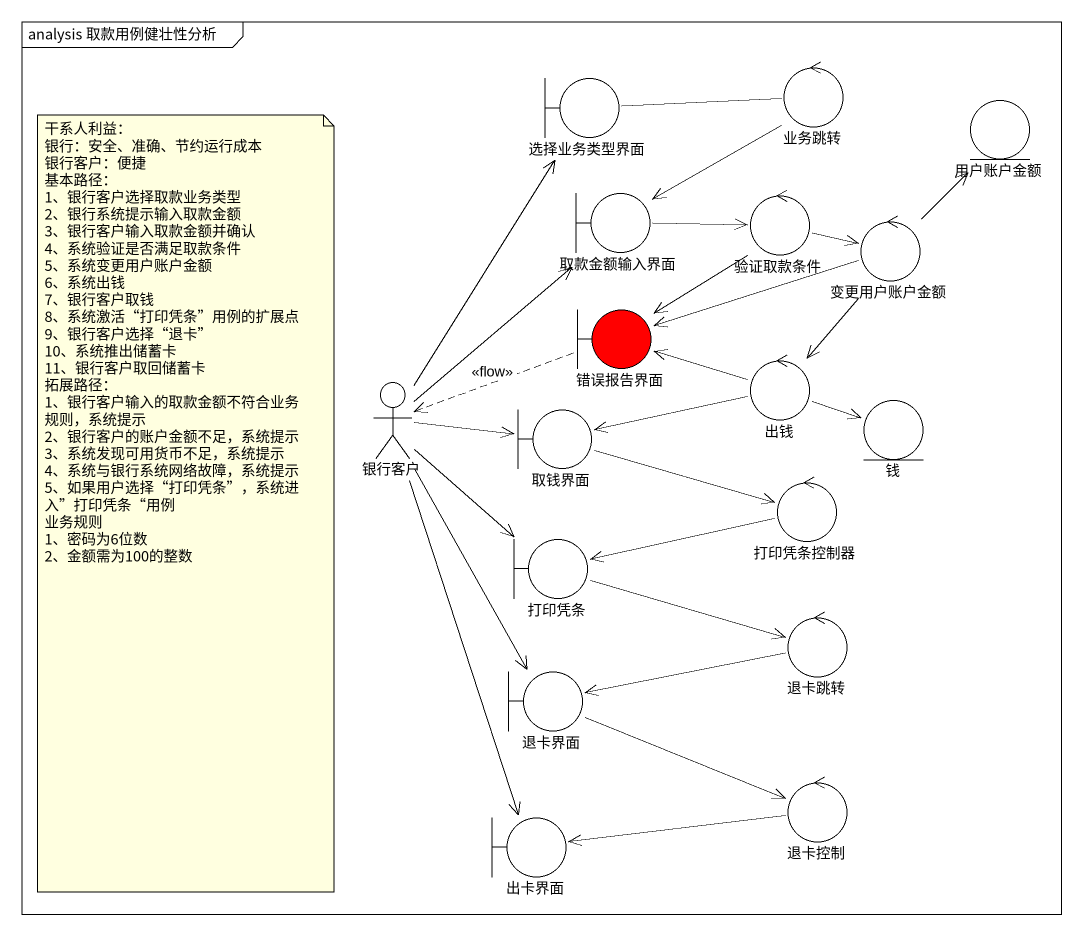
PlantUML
@startuml
mainframe analysis 取款用例健壮性分析
boundary 选择业务类型界面
control 业务跳转
entity 用户账户金额
boundary 取款金额输入界面
control 验证取款条件
control 变更用户账户金额
boundary 错误报告界面 #FF0000
actor 银行客户
control 出钱
entity 钱
boundary 取钱界面
control 打印凭条控制器
boundary 打印凭条
control 退卡跳转
boundary 退卡界面
boundary 出卡界面
control 退卡控制
选择业务类型界面 -right- 业务跳转
业务跳转 --> 取款金额输入界面
取款金额输入界面 -right-> 验证取款条件
验证取款条件 -right-> 变更用户账户金额
验证取款条件 --> 错误报告界面
变更用户账户金额 -up-> 用户账户金额
变更用户账户金额 -left-> 错误报告界面
变更用户账户金额 --> 出钱
错误报告界面 .left.> 银行客户 : <<flow>>
银行客户 -up-> 选择业务类型界面
银行客户 -up-> 取款金额输入界面
银行客户 -right-> 取钱界面
银行客户 --> 打印凭条
银行客户 --> 退卡界面
银行客户 --> 出卡界面
出钱 -left-> 错误报告界面
出钱 -right-> 钱
出钱 -left-> 取钱界面
取钱界面 -right-> 打印凭条控制器
打印凭条控制器 -left-> 打印凭条
打印凭条 -right-> 退卡跳转
退卡跳转 -left-> 退卡界面
退卡界面 -right-> 退卡控制
退卡控制 -left-> 出卡界面
note as N1
  干系人利益：
  银行：安全、准确、节约运行成本
  银行客户：便捷
  基本路径：
  1、银行客户选择取款业务类型
  2、银行系统提示输入取款金额
  3、银行客户输入取款金额并确认
  4、系统验证是否满足取款条件
  5、系统变更用户账户金额
  6、系统出钱
  7、银行客户取钱
  8、系统激活“打印凭条”用例的扩展点
  9、银行客户选择“退卡”
  10、系统推出储蓄卡
  11、银行客户取回储蓄卡
  拓展路径：
  1、银行客户输入的取款金额不符合业务规则，系统提示
  2、银行客户的账户金额不足，系统提示
  3、系统发现可用货币不足，系统提示
  4、系统与银行系统网络故障，系统提示
  5、如果用户选择“打印凭条”，系统进入”打印凭条“用例
  业务规则
  1、密码为6位数
  2、金额需为100的整数
end note
@enduml
